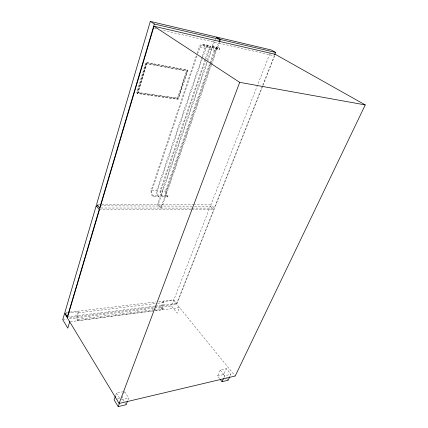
<?xml version="1.0" encoding="UTF-8"?>
<svg xmlns="http://www.w3.org/2000/svg" width="428" height="428" viewBox="0 0 428 428"><rect width="100%" height="100%" fill="white"/><g stroke="black" fill="none" stroke-linecap="round" stroke-linejoin="round"><path stroke-width="0.32" stroke-dasharray="2.14 1.6" d="M196.976 55.929L151.63 191.466A4.483 2.536 -89 0 0 153.08 195.5L153.582 195.799L159.146 195.89L158.841 196.784L152.833 196.425A5.505 3.114 -89 0 1 151.116 190.444L196.891 54.019M202.139 59.064L157.183 191.589A4.451 2.552 -89 0 0 158.644 195.591L159.146 195.89M205.713 59.84L160.618 191.664A4.43 2.557 -89 0 0 162.078 195.65L168.027 196.04L167.717 196.917L161.832 196.57A5.441 3.146 -89 0 1 160.099 190.653L205.183 59.241M210.25 64.243L166.048 191.781A4.403 2.573 -88.9 0 0 167.514 195.74L168.027 196.04M146.387 63.472L146.718 63.724L138.03 92.662L137.714 92.394L146.387 63.472L186.924 71.048L146.67 63.686L137.987 92.619L177.834 98.403L186.876 71.016M152.833 310.856L77.607 320.577L76.007 318.004L77.912 311.777L70.31 312.686M77.607 320.577L77.987 319.336L77.024 317.79L78.554 312.798L77.912 311.777M177.834 98.403L177.508 98.146L186.581 70.807M197.105 53.388L199.432 46.438A6.393 3.745 -79.1 0 1 204.215 44.705L204.648 45.197L210.506 46.497L210.121 47.62L204.268 46.331L203.771 45.775A5.206 3.05 -79.1 0 0 200.379 46.481L197.827 53.398M153.278 196.698L153.582 195.799M204.268 46.331L204.648 45.197M202.043 57.192L156.669 190.572A5.468 3.135 -89 0 0 158.397 196.516L158.841 196.784M202.257 56.56L205.269 47.711A6.345 3.761 -78.8 0 1 210.068 46.005L210.506 46.497M202.353 58.433L206.216 47.759A5.163 3.06 -78.8 0 1 209.624 47.064L210.121 47.62M205.397 58.609L208.869 48.498A6.313 3.766 -78.7 0 1 213.684 46.807L214.118 47.299L219.826 48.562L219.436 49.669L213.733 48.418L213.235 47.861A5.136 3.071 -78.7 0 0 209.816 48.546L205.927 59.208M211.325 63.21L160.81 208.067L157.531 204.605L207.147 60.765M207.361 60.134L213.893 41.211M211.389 65.243L161.5 208.067L158.216 204.611L207.43 62.172M207.644 61.546L214.615 41.377M214.835 40.746L215.487 38.857M162.282 196.832L162.587 195.949M213.733 48.418L214.118 47.299M210.469 63.612L215.509 49.787A5.099 3.082 -78.5 0 1 218.938 49.118L219.436 49.669M211.544 62.579L218.355 43.051L161.495 30.051M211.609 64.612L219.516 41.976M115.651 395.563L116.539 393.15L122.654 391.786M122.686 396.168L122.012 397.965L124.767 402.448M123.59 393.771L124.264 391.978M155.471 310.519L162.731 309.578L160.955 307.304L163.111 301.633L173.618 300.381L235.202 376.03M162.731 309.578L163.164 308.449L162.094 307.079L163.828 302.537L163.111 301.633M127.988 399.886L128.678 398.083L124.489 391.379M155.011 310.749L179.482 307.582L177.235 313.216L171.435 305.983L173.618 300.381M210.341 206.221L213.759 209.453L176.753 303.393L173.838 299.819L210.341 206.221L192.98 206.157M219.077 43.223L274.268 55.843L214.284 208.115L210.86 204.889L270.533 51.863M262.771 86.028L176.748 304.228L68.651 317.694M263.017 85.407L275.022 54.945M219.569 378.561L217.52 375.95L220.265 370.011L226.353 368.652L230.933 374.307L230.087 376.084M217.52 375.95L223.593 374.554L226.353 368.652M223.994 377.517L224.834 375.731L230.933 374.307M121.301 399.8L128.678 398.083M117.138 399.089L119.573 398.527M70.363 321.701L154.347 310.835M77.987 319.336L153.261 309.712M153.919 309.631L163.164 308.449M77.024 317.79L154.182 308.08M154.84 307.994L162.094 307.079M62.75 319.673L66.731 319.176M69.379 318.839L76.007 318.004M160.955 307.304L171.435 305.983M67.324 316.907L154.866 306.095M155.53 306.015L176.753 303.393M78.554 312.798L157.22 303.334M157.879 303.254L163.828 302.537M66.115 312.568L67.437 312.413M70.08 312.103L155.995 301.933M158.638 301.617L173.838 299.819M65.238 313.285L67.137 313.061M99.21 209.554L191.113 209.474M191.781 209.474L213.759 209.453M100.997 208.013L191.567 208.094M192.236 208.094L214.284 208.115M100.179 205.836L192.311 206.157M97.948 204.29L101.254 204.306M101.918 204.311L157.531 204.605M158.216 204.611L192.868 204.793M193.531 204.798L210.86 204.889M151.673 190.749L157.226 190.877M160.661 190.958L166.091 191.081M137.714 92.394L177.508 98.146M199.956 47.069L205.793 48.343M209.394 49.124L215.081 50.36M202.701 45.288L208.548 46.577M212.16 47.374L217.857 48.632M202.899 44.111L208.746 45.411M212.352 46.213L218.055 47.481M154.39 28.425L156.974 29.013M167.717 196.917L167.268 196.655A5.404 3.162 -88.9 0 1 165.529 190.776L214.556 49.739A6.265 3.782 -78.5 0 1 219.387 48.075L219.826 48.562M187.17 69.994L187.518 70.235M137.121 93.224L137.436 93.491M220.265 370.011L224.834 375.731M223.593 374.554L226.476 378.165M226.888 378.684L228.124 380.23M125.11 403.01L126.148 404.69M116.539 393.15L119.995 398.81M145.557 63.323L136.89 92.277A0.867 0.706 -53.9 0 0 137.441 93.304L177.219 99.007A0.824 0.637 -55.2 0 0 178.246 98.253L187.33 70.941A0.851 0.653 -59.2 0 0 186.881 69.908L146.67 62.52A0.893 0.733 -59.4 0 0 145.557 63.323M145.889 63.574L137.211 92.539A0.867 0.706 -53.9 0 0 137.757 93.572L177.55 99.264A0.829 0.637 -55.2 0 0 178.578 98.51L187.673 71.187A0.851 0.653 -59.2 0 0 187.223 70.149L147.002 62.772A0.893 0.733 -59.4 0 0 145.889 63.574"/><path stroke-width="0.64" d="M96.172 205.82L64.788 312.729L67.324 316.907L99.21 209.554L96.172 205.82L98.172 205.825M150.303 21.4L96.621 204.279L99.671 208.013L154.321 24.005L150.303 21.4L215.412 36.792L219.655 39.317L219.008 41.184M67.324 317.86L154.01 26.269L275.268 54.324L365.25 104.919L235.202 376.03L119.123 403.465L64.607 313.36L62.75 319.673L67.79 328.142L69.705 321.786M219.516 41.976L220.383 39.488L216.14 36.963L271.261 49.996L275.616 52.43L274.717 54.704M115.426 396.168L114.094 399.789L118.187 406.6L126.148 404.69L127.528 401.084M119.123 403.465L239.696 82.347L154.01 26.269M118.187 406.6L119.551 402.967M220.393 379.604L222.03 381.69L223.432 378.71M229.809 376.677L228.124 380.23L222.03 381.69M68.095 312.338L69.416 312.178M239.696 82.347L365.25 104.919M154.321 24.005L275.616 52.43"/></g></svg>
